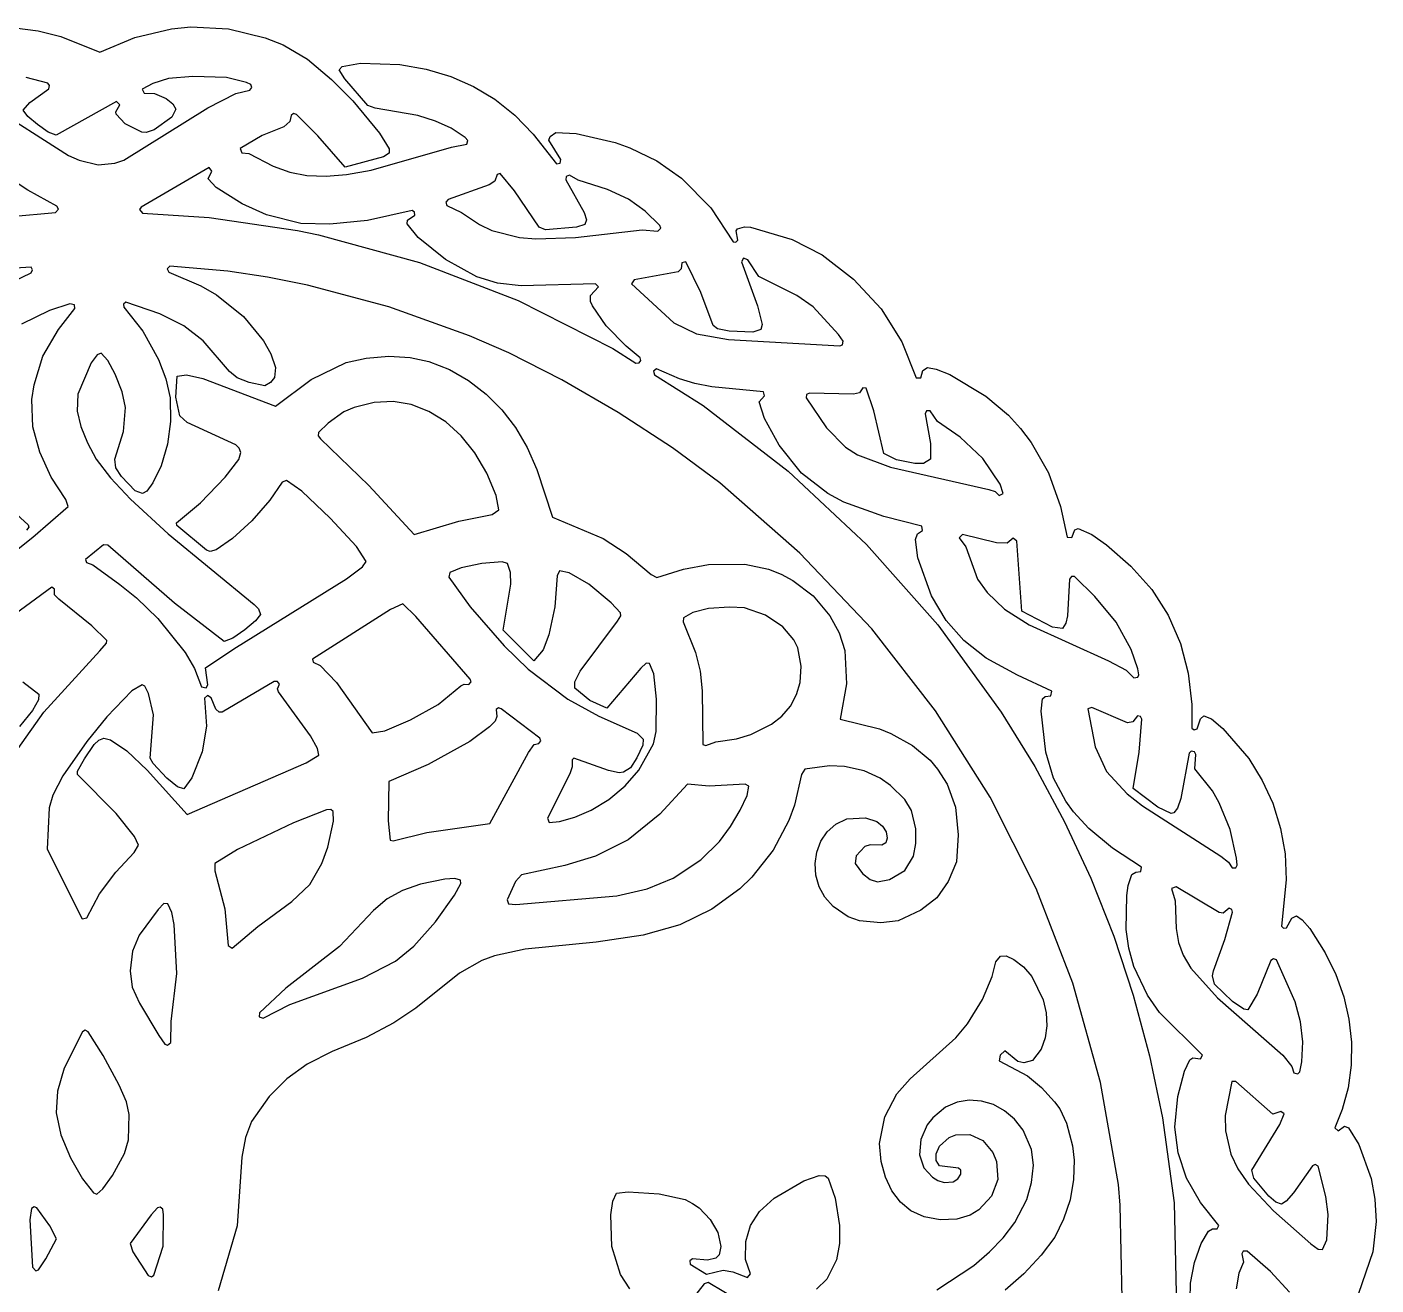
# Model space of a CAD drawing. Header units: metres. Extents: x 5 to 295, y 5 to 295.
# Drawn here: x 141.4 to 295.2, y 151.1 to 294.6 of the extents above; entities that cross this region are included whole.
import ezdxf

# ---------------------------------------------------------------- set-up
doc = ezdxf.new("R2010")
doc.units = ezdxf.units.M

msp = doc.modelspace()

# ---------------------------------------------------------------- linework, layer by layer
at = {"layer": 'CUT'}
for points in [[(140.0588, 294.4679), (142.7217, 294.1159), (145.2944, 293.4681), (149.7262, 291.685), (153.7323, 293.3495), (157.9194, 294.345), (160.1167, 294.5557), (164.4047, 294.345), (168.6029, 293.3358), (170.644, 292.5052), (173.4251, 290.8747), (176.154, 288.5858), (178.5775, 286.1327), (181.6285, 282.4364), (182.7254, 280.6736), (182.7227, 280.1662), (182.0827, 279.7598), (177.7061, 278.5906), (174.5797, 282.1544), (172.1576, 284.5718), (171.8374, 284.6763), (171.5367, 284.4584), (171.3982, 283.7774), (170.7194, 283.1601), (168.2357, 282.1787), (165.7421, 280.7175), (165.9364, 280.2277), (166.7137, 280.1279), (169.5052, 278.6799), (171.4094, 278.0199), (173.346, 277.6225), (175.5372, 277.5367), (177.8746, 277.7362), (180.6727, 278.2364), (189.8159, 280.8661), (191.5659, 281.2148), (191.7022, 281.625), (191.3959, 281.9753), (189.7905, 283.005), (188.019, 283.8046), (185.9937, 284.4783), (181.1202, 285.2889), (180.297, 285.6148), (177.6623, 288.6261), (177.0381, 289.6623), (177.3682, 290.0665), (179.4448, 290.4231), (183.9392, 290.2741), (186.9393, 289.7498), (189.7444, 288.9257), (192.3496, 287.7749), (194.7738, 286.3298), (197.0561, 284.4972), (199.1572, 282.3411), (201.7843, 278.9563), (202.2086, 279.0266), (202.3102, 279.4446), (200.9423, 281.6694), (201.0698, 282.0797), (201.7327, 282.5335), (204.0338, 282.3938), (208.4962, 281.3865), (210.1506, 280.7944), (213.2264, 279.3004), (216.0653, 277.3276), (219.3822, 273.9519), (221.936, 270.0498), (222.2363, 270.0274), (222.4783, 270.2611), (222.3002, 271.3198), (222.4345, 271.5382), (223.2215, 271.7905), (223.8998, 271.7333), (228.6559, 270.3107), (232.096, 268.5767), (235.6765, 265.8002), (238.801, 262.4069), (241.162, 258.6814), (242.8197, 254.5412), (243.34, 254.5591), (243.5472, 255.3812), (244.1053, 255.7353), (245.0795, 255.5497), (246.6306, 254.9224), (250.741, 252.4653), (253.3195, 250.2971), (254.6823, 248.7887), (255.9149, 247.1941), (257.8932, 243.7329), (259.2703, 239.8947), (260.0335, 236.409), (260.5541, 236.3619), (260.8847, 237.2379), (261.2681, 237.3948), (262.832, 236.6998), (264.489, 235.5248), (267.2859, 233.1067), (269.6693, 230.4291), (271.5328, 227.5008), (272.9296, 224.2845), (273.8138, 220.9082), (274.2209, 217.3311), (274.2288, 214.6332), (274.4937, 214.4305), (274.8472, 214.5319), (275.2063, 215.6955), (275.596, 216.0396), (276.4591, 215.6919), (277.7541, 214.5832), (280.7308, 211.1566), (282.2665, 208.6696), (283.4573, 206.0557), (284.3297, 203.2008), (284.8588, 200.3002), (285.0036, 197.3179), (284.4367, 192.0347), (284.6819, 191.8133), (285.009, 191.8594), (285.629, 192.965), (286.1614, 193.2166), (286.8258, 192.7657), (287.6653, 191.7763), (289.4497, 188.9974), (290.6615, 186.5491), (291.5522, 184.005), (292.1456, 181.4346), (292.4462, 178.8135), (292.4134, 176.2092), (292.0552, 173.6352), (291.3877, 171.1394), (290.5319, 169.043), (290.9308, 168.7003), (291.6464, 169.2429), (292.0921, 169.0686), (293.252, 167.1574), (294.6693, 163.2813), (295.0826, 160.9418), (295.2292, 158.3649), (294.868, 154.9159), (293.2468, 150.1851)], [(136.9855, 285.7646), (146.1564, 279.9214), (147.376, 279.3587), (149.5503, 278.8526), (151.4675, 279.0166), (152.4905, 279.3773), (162.0571, 285.3306), (165.256, 286.9744), (166.8585, 287.3386), (167.0865, 287.6706), (166.9607, 287.9811), (166.4523, 288.2404), (164.1805, 288.8018), (160.3255, 288.9209), (157.5776, 288.6839), (155.7787, 288.1106), (154.5848, 287.4689), (154.7997, 286.9949), (155.9885, 286.9561), (157.3027, 286.3884), (158.067, 285.7833), (158.4053, 285.1724), (157.9299, 284.2839), (155.942, 282.8298), (155.0077, 282.5124), (154.5184, 282.5705), (152.6334, 283.5103), (151.597, 284.6168), (151.5619, 284.8985), (152.0333, 285.6768), (151.6392, 286.0654), (144.7749, 282.2126), (143.847, 282.5827), (142.6283, 283.4331), (141.5164, 284.34), (141.003, 285.0912), (141.7692, 285.9433), (143.9157, 287.5222), (144.0122, 287.8846), (143.7949, 288.1465), (141.3481, 288.7777)], [(134.5483, 272.4949), (144.6751, 273.4022), (145.0263, 273.7932), (144.8493, 274.117), (141.5491, 275.9683), (137.7202, 278.4233)], [(137.6051, 264.4769), (141.9176, 266.5353), (142.0816, 266.8653), (141.9291, 267.1627), (137.653, 266.9192)], [(266.2743, 149.5863), (266.07, 160.2601), (265.863, 162.5866), (263.8216, 174.2222), (260.6821, 185.5477), (256.4847, 196.3618), (251.2513, 206.7448), (245.0239, 216.601), (237.7477, 225.9312), (229.5574, 234.5871), (220.4323, 242.5995), (215.0326, 246.5684), (208.8389, 250.6001), (202.3947, 254.3494), (196.3552, 257.413), (191.8946, 259.3497), (182.6994, 262.6483), (173.4004, 265.1347), (168.8401, 266.0413), (164.3487, 266.7163), (157.7265, 267.2977), (157.4312, 266.9812), (157.6101, 266.587), (161.2439, 265.0373), (163.0439, 264.0062), (166.1299, 261.5488), (168.3855, 258.7953), (169.22, 257.3109), (169.7492, 255.7307), (169.6674, 254.6086), (169.2011, 254.0137), (168.5638, 253.6474), (166.7814, 254.0091), (165.415, 254.5724), (164.5188, 255.2733), (161.5303, 258.7879), (159.307, 260.4954), (156.5893, 261.8704), (152.7048, 263.1971), (152.4434, 262.9438), (152.4834, 262.6161), (154.6544, 259.8666), (156.4276, 256.6477), (157.2667, 254.4554), (157.7499, 252.2806), (157.7962, 249.5809), (157.4663, 246.9981), (156.7212, 244.535), (155.7831, 242.6003), (155.083, 241.6228), (154.6014, 241.3736), (153.7721, 241.6769), (152.2144, 243.3194), (151.5527, 244.2895), (151.4372, 245.268), (152.4369, 248.4224), (152.6578, 251.1667), (152.2952, 252.9797), (151.4886, 254.9778), (150.6559, 256.5224), (149.91, 257.3669), (149.4185, 257.166), (148.7685, 256.2579), (147.2499, 252.6809), (147.1596, 250.7476), (147.5586, 249.0189), (148.3204, 247.1398), (149.3377, 245.2846), (150.9561, 243.1772), (153.221, 240.7091), (157.5156, 236.7644), (167.3313, 228.736), (167.8229, 228.2326), (168.0706, 227.5727), (167.4981, 226.8496), (166.2563, 225.8194), (164.9064, 224.8942), (163.9042, 224.5097), (158.2437, 228.853), (150.6446, 235.4849), (150.1514, 235.5213), (150.1514, 235.5213), (148.1097, 233.8334), (148.2297, 233.5161), (148.9571, 233.252), (152.0064, 230.9939), (153.9225, 229.4603), (156.369, 227.1305), (159.4681, 223.2317), (160.5374, 221.4147), (161.3473, 219.3309), (161.8551, 219.2112), (162.0577, 219.5552), (161.8036, 221.4811), (165.0064, 223.655), (177.8519, 231.6427), (179.6725, 232.9953), (180.1206, 233.6056), (179.0047, 235.3398), (176.0099, 238.5662), (172.781, 241.621), (171.0022, 242.869), (170.5371, 242.6539), (169.1111, 240.6209), (167.0755, 238.263), (164.8628, 236.2288), (162.9942, 234.9407), (162.3191, 234.752), (161.8926, 234.905), (158.5068, 237.7301), (158.4992, 238.0434), (161.2198, 240.3255), (164.0257, 243.2191), (165.5995, 245.2308), (165.808, 246.042), (165.6335, 246.5486), (165.2311, 246.9055), (159.6954, 249.478), (158.8682, 250.2293), (158.4162, 252.3634), (158.5502, 254.7566), (159.6369, 254.9149), (161.4912, 254.4672), (169.7664, 251.3203), (173.8464, 254.3825), (177.8195, 256.2901), (180.0953, 256.8152), (182.6801, 257.0261), (185.1361, 256.8764), (187.2493, 256.4365), (189.616, 255.4931), (191.7827, 254.2511), (193.7803, 252.7081), (195.5551, 250.9284), (197.1211, 248.8844), (198.4475, 246.6105), (199.5682, 244.1272), (201.3433, 238.6825), (207.1235, 236.2522), (209.7624, 234.5515), (212.6005, 232.1538), (213.2555, 231.8081), (216.2868, 232.7353), (219.1287, 233.292), (223.2851, 233.321), (225.9813, 232.7349), (227.424, 232.1815), (228.76, 231.4662), (231.074, 229.7088), (232.9809, 227.4088), (234.0167, 225.4796), (234.6645, 223.478), (234.8459, 219.6907), (234.1512, 215.6382), (238.6175, 214.5293), (239.9289, 214.0202), (242.3941, 212.6488), (244.408, 210.9561), (245.2458, 209.9369), (246.3489, 208.2291), (247.2979, 205.606), (247.5927, 202.4493), (247.3849, 199.3887), (246.447, 197.1434), (245.1484, 195.2835), (243.3488, 193.8761), (240.7578, 192.639), (238.7729, 192.4462), (236.3488, 192.6654), (235.0529, 193.1233), (233.3435, 194.2732), (232.3864, 195.3499), (231.7622, 196.5339), (231.3853, 197.8649), (231.2946, 199.1968), (231.4765, 200.5), (231.9289, 201.7386), (232.6598, 202.8083), (233.6433, 203.6768), (234.9101, 204.2763), (237.0387, 204.4095), (238.3161, 203.9712), (238.9698, 203.4463), (239.371, 202.8199), (239.5069, 202.0686), (239.3422, 201.5352), (238.9049, 201.2944), (237.5585, 201.3208), (236.9638, 201.1488), (235.9535, 200.085), (235.8548, 199.205), (236.6736, 198.041), (237.5519, 197.3683), (238.3858, 197.1143), (239.7799, 197.3557), (241.495, 198.3776), (242.502, 200.0146), (242.7795, 201.4572), (242.7795, 203.1327), (242.2789, 205.2261), (241.514, 206.4934), (239.8777, 208.1), (238.7057, 208.9188), (236.8753, 209.7642), (234.6311, 210.2576), (232.9331, 210.3458), (230.1298, 209.9537), (229.7395, 209.345), (228.9274, 205.8303), (228.3059, 204.1065), (226.4863, 200.7038), (224.0837, 197.625), (222.6904, 196.2937), (219.4994, 193.981), (215.8576, 192.1902), (211.6954, 191.0179), (206.3377, 190.2217), (198.2422, 189.4287), (194.7294, 188.6518), (193.278, 188.1187), (190.7437, 186.704), (185.7763, 182.7001), (183.272, 181.021), (180.0958, 179.3443), (176.2362, 177.752), (173.3827, 176.3224), (171.0408, 174.6422), (169.0479, 172.646), (167.0453, 169.7885), (166.3403, 167.9684), (165.9404, 165.6979), (165.385, 157.89), (163.2457, 150.4637)], [(132.4125, 228.7127), (142.1068, 236.3861), (146.1427, 239.9076), (145.8731, 240.6971), (144.1832, 243.2539), (142.8847, 246.0919), (142.114, 248.9569), (141.9968, 252.0912), (142.2408, 253.774), (143.2558, 257.0103), (145.0131, 260.0852), (146.8893, 262.459), (146.8542, 262.8953), (146.3166, 263.0023), (144.0211, 262.2488), (140.8122, 260.6623)], [(274.0378, 149.5328), (274.0725, 151.3366), (274.5476, 153.7018), (275.295, 155.874), (276.1464, 157.263), (276.601, 157.5278), (277.1055, 157.5305), (277.3097, 157.9127), (275.2093, 160.5579), (273.6392, 163.32), (272.6628, 166.2018), (272.2809, 169.1509), (272.6344, 172.6207), (273.3842, 175.5198), (273.9993, 176.7948), (274.3433, 177.0443), (275.2152, 176.9106), (275.4469, 177.3475), (270.5288, 182.197), (269.1677, 184.1831), (267.6293, 187.4445), (267.0376, 189.5246), (266.7452, 191.6589), (266.8329, 195.5564), (266.9562, 196.6699), (267.3761, 197.9269), (267.8304, 198.2182), (268.409, 198.2774), (268.5061, 198.788), (265.1815, 200.9588), (262.4901, 203.1799), (260.7396, 205.0763), (259.8717, 206.2988), (258.4746, 208.9382), (257.5755, 211.9017), (257.0459, 216.5671), (257.193, 217.9586), (257.5022, 218.2227), (258.1658, 218.3108), (258.2628, 218.8319), (254.3412, 220.6563), (250.7978, 222.6082), (248.2513, 224.5965), (246.2266, 226.8854), (244.5519, 229.7245), (242.9934, 234.0466), (242.7209, 236.1223), (242.9679, 236.787), (243.5402, 237.171), (243.4454, 237.6489), (239.1095, 238.7473), (234.5679, 240.388), (232.7213, 241.3583), (229.7285, 243.7063), (227.2034, 246.878), (225.5055, 249.9186), (224.9085, 251.8111), (225.5184, 252.4938), (225.389, 252.9462), (219.5045, 253.5308), (217.5844, 253.9135), (215.8258, 254.4301), (213.1927, 255.5979), (212.8569, 255.3181), (212.9917, 254.9023), (218.5146, 251.4105), (228.1969, 243.9265), (237.1455, 235.5624), (245.2776, 226.4064), (252.4996, 216.4574), (256.3184, 210.2614), (259.7231, 203.9524), (262.7267, 197.5035), (265.3379, 190.9004), (267.5609, 184.1727), (269.4104, 177.2766), (270.8822, 170.183), (272.2021, 160.5241), (272.5245, 146.779)], [(136.2466, 242.6246), (141.5773, 237.8194), (141.6474, 237.5422), (141.3768, 237.1742)], [(140.4225, 212.2869), (143.34, 216.4394), (149.7556, 223.4408), (150.5056, 224.3254), (150.5551, 224.6228), (148.8448, 226.2995), (145.0715, 229.3092), (144.5727, 229.8201), (144.5726, 230.4597), (144.2531, 230.7033), (135.8032, 224.5017)], [(140.9778, 219.9001), (142.7936, 218.4918), (142.7622, 217.8569), (142.0508, 216.639), (140.5857, 214.8215)], [(245.1523, 150.6001), (249.3762, 153.3769), (251.1509, 154.9165), (252.7171, 156.5386), (254.0476, 158.2558), (255.4147, 160.8755), (255.9627, 162.8283), (256.1652, 164.818), (255.9344, 166.6055), (254.9845, 168.8115), (254.0258, 170.0663), (252.8881, 171.0061), (251.6071, 171.7168), (250.2465, 172.1137), (248.8584, 172.1986), (247.4718, 171.9718), (246.1397, 171.4055), (244.6886, 170.2107), (244.0576, 169.3954), (243.339, 167.7275), (243.1792, 165.9765), (243.6795, 164.4823), (244.6662, 163.4384), (245.2701, 163.0726), (245.9814, 162.8297), (247.0166, 162.8923), (247.5421, 163.2363), (247.908, 163.7698), (247.8861, 164.2158), (247.6413, 164.4749), (245.45, 164.7393), (245.0929, 165.3386), (245.0752, 166.0959), (245.4784, 166.9608), (246.5639, 167.9579), (247.3262, 168.2777), (248.9216, 168.3102), (250.3894, 167.6131), (251.5348, 166.2403), (251.9496, 165.2039), (252.102, 163.1842), (251.3844, 161.2647), (249.9481, 159.7199), (248.9796, 159.1195), (247.4406, 158.6453), (245.5564, 158.5824), (243.7336, 158.915), (242.2006, 159.5797), (241.0058, 160.5923), (240.0335, 161.8903), (239.2989, 163.4516), (238.8241, 165.2131), (238.619, 167.2763), (239.2511, 170.3), (240.6082, 172.9263), (242.1173, 174.6501), (247.3126, 179.3193), (248.6684, 180.9319), (250.3659, 183.6823), (251.4778, 186.3012), (251.8986, 188.001), (252.4159, 188.6369), (253.0785, 188.6722), (253.9354, 188.2666), (255.0564, 187.4173), (255.9919, 186.3021), (257.2713, 183.6328), (257.6099, 182.1686), (257.6997, 180.6959), (257.5181, 179.3064), (257.0666, 178.0398), (256.0848, 176.7214), (255.0606, 176.4816), (254.3901, 176.603), (252.9065, 177.8211), (252.3972, 177.334), (252.2612, 176.6997), (255.4839, 174.9777), (257.0967, 173.6581), (258.5711, 172.0337), (259.1741, 171.2139), (259.9488, 169.5964), (260.624, 167.0126), (260.8058, 165.3813), (260.7468, 163.1718), (260.356, 160.8624), (259.6148, 158.643), (258.6157, 156.6147), (257.0416, 154.5303), (255.0667, 152.4066), (252.9428, 150.5464)], [(210.1476, 150.7034), (209.0991, 152.3309), (208.1255, 155.5184), (208.0048, 159.1408), (208.2198, 160.7053), (208.646, 161.613), (209.9533, 161.782), (213.5054, 161.5178), (216.4623, 160.8985), (217.3041, 160.4512), (218.061, 159.9315), (219.3252, 158.5973), (220.1842, 157.1107), (220.5218, 155.5374), (220.33, 154.5774), (219.9721, 154.2099), (219.0012, 153.9799), (217.2928, 154.1257), (217.0125, 153.8908), (217.05, 153.527), (218.8861, 152.3592), (220.7835, 152.8445), (221.8869, 152.6553), (223.5657, 151.9852), (223.9208, 152.4043), (223.3581, 154.0618), (223.3896, 156.086), (223.9011, 157.9388), (224.943, 159.5223), (226.6207, 161.0496), (229.9986, 163.0173), (231.7304, 163.628), (232.4488, 163.5875), (232.7782, 163.3182), (233.581, 161.0435), (234.0555, 157.9119), (234.0549, 155.8828), (233.7181, 154.0172), (232.6214, 151.7958), (231.4608, 150.6664)], [(285.3767, 150.3091), (283.1824, 152.6628), (280.5326, 155), (280.0941, 155.0139), (279.9131, 154.6883), (280.1114, 153.7563), (279.6025, 152.4745), (279.292, 150.7039)], [(222.6577, 149.2907), (219.103, 151.4277), (218.6503, 151.2592), (217.2522, 149.5241)]]:
    msp.add_lwpolyline(points, dxfattribs=at)
for points in [[(205.6619, 263.9417), (206.5772, 264.9509), (206.2404, 265.2769), (197.7913, 265.0449), (195.0852, 265.3685), (192.7132, 266.0892), (189.1507, 268.0322), (186.0246, 270.5635), (184.7744, 272.1296), (184.8286, 272.5468), (185.637, 273.0978), (185.6185, 273.4275), (185.3537, 273.6248), (180.2457, 272.4892), (175.9581, 272.0751), (172.6536, 272.1398), (168.7525, 273.1374), (165.9522, 274.387), (163.0091, 276.2639), (162.1061, 277.2575), (162.4972, 278.1277), (162.1919, 278.5216), (154.464, 274.0331), (154.2795, 273.7599), (154.596, 273.3147), (162.214, 272.845), (172.2743, 271.3491), (174.6719, 270.8744), (186.1692, 267.7149), (197.4174, 263.3571), (208.2111, 257.9164), (210.8636, 256.246), (211.2292, 256.2541), (211.4222, 256.5238), (211.3379, 256.8445), (209.7316, 258.1646), (207.4786, 260.5055), (205.8991, 262.7647), (205.6604, 263.2661), (205.6619, 263.9417)], [(189.4397, 274.8969), (189.1743, 274.5967), (189.3136, 274.221), (190.9586, 273.4131), (193.0134, 272.0487), (194.4313, 271.3585), (197.5683, 270.558), (199.4527, 270.3862), (203.9649, 270.5602), (211.58, 271.4384), (213.3426, 271.2684), (213.6977, 271.6072), (213.5971, 271.922), (211.9195, 273.5561), (210.0251, 274.9368), (207.6316, 276.047), (204.2807, 277.1071), (203.2919, 277.6686), (202.9186, 277.5111), (202.871, 277.1425), (204.9673, 273.4154), (205.2262, 272.5831), (205.0336, 272.0338), (204.1006, 271.724), (200.5491, 271.4306), (199.8132, 271.7244), (197.0187, 275.8937), (195.3874, 277.8457), (195.0326, 277.7412), (194.7822, 276.9877), (194.1105, 276.5571), (189.4397, 274.8969)], [(223.614, 268.0173), (223.1226, 268.2002), (222.8844, 267.7658), (224.7279, 262.779), (225.2379, 260.6505), (225.1074, 260.0853), (224.1761, 259.7484), (221.4691, 259.8637), (220.1683, 260.1587), (219.6667, 260.5351), (218.2684, 264.275), (216.5449, 267.7694), (216.0967, 267.6535), (216.0264, 266.997), (215.6724, 266.6408), (210.6474, 265.7436), (210.359, 265.268), (215.1652, 260.8453), (217.7689, 259.5672), (221.4007, 258.9291), (234.101, 258.2002), (234.4054, 258.3226), (234.4799, 258.7428), (233.9604, 259.5171), (231.0568, 262.6512), (229.2154, 263.9381), (224.8696, 266.1155), (223.614, 268.0173)], [(230.6405, 252.8282), (230.3088, 252.6718), (230.2679, 252.274), (232.5653, 248.841), (234.7429, 246.6625), (236.1149, 245.783), (239.866, 244.3882), (251.0712, 241.8138), (251.7976, 241.5858), (252.266, 241.1472), (252.7072, 241.3573), (252.3701, 242.442), (250.4002, 245.3586), (247.8283, 247.8121), (245.2544, 249.5964), (244.3834, 250.8117), (243.9841, 250.7827), (243.8181, 250.4552), (244.4255, 247.0684), (244.422, 245.2816), (243.6436, 244.782), (242.6528, 244.7746), (240.558, 245.1988), (239.1271, 245.9405), (237.9765, 250.8), (237.1045, 253.3727), (236.7075, 253.4068), (236.34, 252.8647), (235.6782, 252.6847), (230.6405, 252.8282)], [(174.6861, 248.313), (174.6265, 247.9482), (174.9011, 247.5941), (180.4107, 242.2886), (185.5935, 236.7058), (190.6782, 238.2131), (194.4528, 238.9957), (195.2238, 239.4998), (194.9392, 241.1518), (193.8553, 243.6904), (192.4953, 245.9957), (190.9258, 247.9634), (189.1888, 249.5275), (187.2558, 250.723), (185.2333, 251.5222), (183.1803, 251.8576), (181.018, 251.7652), (178.7285, 251.1709), (177.5754, 250.6672), (175.7801, 249.3975), (174.6861, 248.313)], [(254.2825, 235.9497), (253.8452, 236.2812), (253.1891, 235.7282), (251.9703, 235.747), (248.1024, 236.6845), (247.6974, 236.3106), (248.4526, 235.2817), (249.8003, 231.5953), (250.9157, 230.0832), (252.8601, 228.1713), (255.6887, 226.3847), (264.7343, 222.3159), (266.7513, 221.2459), (267.6094, 220.3638), (268.0772, 220.4187), (268.1971, 220.6971), (268.0714, 221.3836), (267.3207, 223.588), (265.6181, 226.7106), (263.1758, 229.6221), (260.8503, 231.8952), (260.518, 231.9101), (260.2858, 231.6261), (260.0436, 227.4457), (259.8829, 226.5941), (259.4756, 225.9936), (258.3616, 226.1311), (254.8698, 227.9402), (254.2825, 235.9497)], [(207.7343, 209.8014), (203.786, 211.206), (203.5802, 210.9924), (203.589, 210.2221), (203.3125, 209.4003), (200.7846, 204.3668), (200.9813, 203.8757), (202.1513, 203.9694), (203.8762, 204.4602), (205.7544, 205.2705), (207.7778, 206.487), (209.6295, 208.0525), (211.1961, 209.8468), (212.8562, 212.8186), (213.1602, 214.2461), (213.1883, 217.9374), (212.9035, 220.8058), (212.3975, 221.9931), (212.0079, 222.0262), (211.4059, 221.4796), (207.5393, 216.8888), (205.6073, 217.7932), (203.8749, 219.1632), (203.8848, 219.9144), (204.4965, 221.1078), (208.7635, 226.8068), (209.1539, 227.419), (209.116, 227.7864), (208.036, 228.9225), (205.4718, 231.0475), (203.2584, 232.3266), (202.1317, 232.546), (201.8593, 231.9942), (201.5952, 228.4608), (200.9177, 225.2464), (200.2822, 223.5528), (199.2073, 222.3042), (195.7075, 225.7896), (196.577, 231.041), (196.5737, 232.3546), (196.2153, 233.3807), (195.6144, 233.5791), (193.2876, 233.4031), (190.9359, 232.8866), (189.6437, 232.3584), (189.5304, 231.8191), (191.9731, 228.4681), (195.8515, 224.0063), (198.5756, 221.3414), (203.0899, 217.9361), (206.6146, 215.9854), (210.9904, 214.0455), (211.6659, 213.3699), (211.6373, 212.668), (210.9671, 211.2332), (210.2362, 210.1156), (209.4364, 209.592), (208.9302, 209.5308), (207.7343, 209.8014)], [(182.8785, 228.1519), (173.9893, 222.4694), (174.0557, 222.1437), (174.8444, 221.7518), (176.7282, 219.8086), (180.7822, 214.0898), (182.2172, 214.3121), (185.1599, 215.5836), (188.3077, 217.3344), (190.9024, 219.434), (191.2678, 219.6391), (191.8109, 219.5899), (192.059, 219.9025), (191.9592, 220.2189), (185.7568, 227.3555), (184.2735, 228.7976), (182.8785, 228.1519)], [(216.2857, 227.1963), (216.2432, 226.7417), (217.6376, 223.2587), (218.178, 221.1235), (218.4132, 218.8765), (218.4688, 212.7589), (218.8206, 212.6521), (219.9852, 213.0716), (222.324, 213.394), (223.9394, 213.9105), (226.3067, 215.0611), (227.5066, 215.9994), (228.4736, 217.1453), (229.1468, 218.4433), (229.5715, 219.8422), (229.7109, 221.6849), (229.3021, 223.7804), (228.8696, 224.6881), (227.6111, 226.1921), (225.6174, 227.4875), (223.2212, 228.3375), (221.5269, 228.4222), (219.1304, 228.2472), (217.3257, 227.7974), (216.2857, 227.1963)], [(162.4172, 218.0827), (162.0079, 218.3563), (161.6629, 218.0486), (161.8995, 214.8419), (161.4163, 211.9154), (160.2123, 208.9495), (159.3021, 207.7082), (158.6084, 207.9247), (157.3915, 208.904), (155.8201, 210.5922), (155.4958, 211.1946), (155.8538, 216.1465), (155.2721, 218.5619), (154.8577, 219.3957), (154.5787, 219.5717), (153.4058, 218.8812), (150.5453, 215.9039), (148.2567, 213.1166), (145.5145, 209.2047), (144.3971, 206.9984), (143.9732, 205.5372), (143.7181, 200.8427), (147.7328, 192.888), (148.2427, 192.998), (149.7152, 195.7419), (151.575, 198.2196), (153.6549, 200.4472), (154.1449, 201.2805), (153.6812, 202.2526), (151.6043, 204.9051), (147.1906, 209.3558), (147.2095, 209.7226), (147.9957, 211.1197), (149.1048, 212.7686), (149.6316, 213.2381), (150.1852, 213.4899), (150.9608, 213.3091), (152.8149, 212.0527), (155.1368, 209.8473), (159.7103, 204.7623), (173.2564, 210.6865), (174.72, 211.5568), (174.5741, 212.3215), (173.752, 213.7639), (170.1173, 218.7501), (170.0058, 219.0966), (170.2133, 219.6456), (169.9949, 219.9452), (169.6247, 219.9268), (163.6773, 216.4479), (163.3267, 216.4617), (162.954, 216.7921), (162.4172, 218.0827)], [(195.508, 216.8395), (195.1805, 216.9251), (194.9291, 216.7558), (195.0146, 215.9461), (194.7949, 215.4229), (194.1653, 214.7576), (191.9117, 213.0994), (187.188, 210.4881), (182.6743, 208.5279), (182.6126, 204.0495), (182.8488, 201.841), (183.1812, 201.7624), (187.0014, 202.7372), (194.2018, 203.7645), (198.6238, 211.8577), (199.2686, 212.7491), (199.8033, 212.8619), (200.0095, 213.1589), (199.883, 213.4977), (195.508, 216.8395)], [(268.5168, 215.6467), (268.3834, 215.9482), (268.0296, 216.032), (267.4915, 215.3421), (266.8842, 215.2141), (262.8285, 216.9689), (262.3865, 216.8074), (263.2227, 212.4894), (264.5216, 209.6797), (266.8708, 207.1268), (268.5904, 205.783), (277.5561, 200.0393), (278.3998, 199.3462), (278.8107, 198.7062), (279.2389, 198.7132), (279.4074, 198.9961), (279.3396, 199.7927), (278.6113, 203.0697), (277.3498, 206.1084), (276.575, 207.4602), (274.5831, 209.9754), (274.6781, 211.638), (274.5254, 211.9374), (274.1596, 211.996), (273.9211, 211.7593), (272.9597, 206.6178), (272.5865, 205.5043), (272.1954, 204.9618), (271.8578, 204.8827), (270.3496, 205.6081), (267.5404, 207.7452), (268.2399, 211.8801), (268.5168, 215.6467)], [(196.1628, 195.0403), (196.3389, 194.5888), (197.1744, 194.5079), (208.6662, 195.4989), (212.1494, 196.3097), (215.0972, 197.5205), (218.2548, 199.6016), (220.3972, 201.7115), (221.651, 203.393), (222.7386, 205.273), (223.5208, 206.9324), (223.7212, 207.9981), (223.3261, 208.2373), (219.2228, 208.0029), (216.7185, 208.2282), (213.5962, 204.8036), (209.9869, 201.8781), (206.2505, 200.0132), (202.755, 198.9562), (197.8272, 197.8927), (197.1347, 197.1326), (196.1628, 195.0403)], [(162.8436, 199.1867), (162.8594, 198.3657), (164.0029, 194.0251), (164.3623, 189.8426), (164.8274, 189.551), (167.7402, 192.0001), (171.6405, 194.8452), (173.6648, 196.8074), (175.052, 199.1966), (175.7228, 201.0557), (176.3608, 204.0313), (176.339, 205.1236), (176.0794, 205.3428), (175.594, 205.3217), (171.8278, 203.8334), (165.4536, 200.7928), (162.8436, 199.1867)], [(167.927, 182.1744), (167.8946, 181.7055), (168.3731, 181.5593), (171.4004, 183.1262), (179.6917, 186.115), (183.4351, 188.0716), (185.5221, 189.7742), (188.0059, 192.5482), (190.1694, 195.5899), (190.8961, 196.9291), (190.8495, 197.2855), (190.2183, 197.4831), (189.0899, 197.4), (186.3134, 196.852), (184.238, 196.1341), (182.4829, 195.1608), (180.93, 193.8455), (177.0605, 189.7429), (170.9306, 184.9911), (167.927, 182.1744)], [(278.8761, 193.6322), (278.8079, 193.96), (278.4723, 194.1136), (277.8146, 193.5467), (277.3512, 193.609), (272.4355, 196.5391), (271.9161, 196.3357), (272.3193, 194.9232), (272.4351, 191.7654), (272.6958, 190.1916), (273.2386, 188.7338), (274.0996, 187.2693), (277.1559, 183.8939), (284.6102, 177.3463), (285.6392, 176.0509), (285.8771, 175.3212), (286.3308, 175.1967), (286.5594, 175.4457), (286.7846, 176.597), (286.8975, 178.88), (286.6377, 181.1603), (286.0023, 183.4137), (283.8779, 188.1943), (283.5343, 188.3199), (283.2562, 188.1388), (281.6733, 184.3029), (280.5978, 182.5017), (280.1673, 182.5783), (278.8495, 183.457), (276.8322, 185.4399), (276.5875, 186.3773), (276.7074, 186.9523), (278.0041, 190.5261), (278.8761, 193.6322)], [(157.5054, 194.5944), (157.0458, 194.632), (156.3726, 193.9572), (154.2158, 191.0403), (153.4595, 189.1923), (153.1983, 186.9611), (153.4151, 185.0767), (154.2526, 183.2729), (156.479, 179.5816), (157.1676, 178.6094), (157.4726, 178.4746), (157.8469, 178.7983), (157.8776, 181.169), (158.5205, 186.6431), (158.2317, 192.2231), (157.9412, 193.6209), (157.5054, 194.5944)], [(148.4027, 180.022), (148.0772, 180.1777), (147.7632, 179.9998), (145.6601, 175.8648), (144.9094, 173.2475), (144.7608, 170.7848), (145.2836, 168.2717), (146.4045, 165.6295), (147.7811, 163.2591), (149.0314, 161.6674), (149.4131, 161.4842), (150.0942, 162.1077), (151.1967, 163.644), (152.5524, 166.1469), (153.0186, 167.703), (153.1018, 170.5651), (152.7833, 172.0375), (151.9461, 173.9387), (150.1367, 177.323), (148.4027, 180.022)], [(278.8102, 174.3401), (278.0348, 170.4518), (278.0599, 168.7239), (278.687, 166.0589), (279.4614, 164.3886), (280.6884, 162.6334), (283.5571, 159.5912), (287.8078, 155.8396), (288.6461, 155.2274), (289.1367, 155.1898), (289.6318, 156.2838), (289.7698, 159.1984), (289.514, 161.2486), (288.6168, 164.671), (288.3038, 164.8643), (287.994, 164.7406), (285.8263, 161.662), (284.9964, 160.716), (284.4437, 160.3726), (283.79, 160.5946), (283.0229, 161.2616), (281.3164, 163.3207), (281.0706, 164.2342), (284.2773, 169.4208), (284.7716, 170.6688), (284.396, 170.9362), (283.4684, 170.6146), (279.2388, 174.3362), (278.8102, 174.3401)], [(142.5654, 159.9501), (142.2451, 160.0618), (141.9585, 159.8803), (141.7725, 158.5872), (142.0621, 153.176), (142.4521, 152.7529), (142.7568, 152.8861), (143.6024, 154.1125), (144.7883, 156.3906), (144.0556, 157.8783), (142.5654, 159.9501)], [(155.2494, 152.2289), (155.6163, 152.0688), (155.9156, 152.2812), (156.9647, 155.5677), (156.9985, 159.1376), (156.9075, 159.7963), (156.6238, 160.0338), (156.298, 159.9534), (155.5757, 159.1459), (153.1844, 155.8756), (153.5079, 154.9418), (155.2494, 152.2289)]]:
    msp.add_lwpolyline(points, close=True, dxfattribs=at)

doc.saveas('drawing.dxf')
